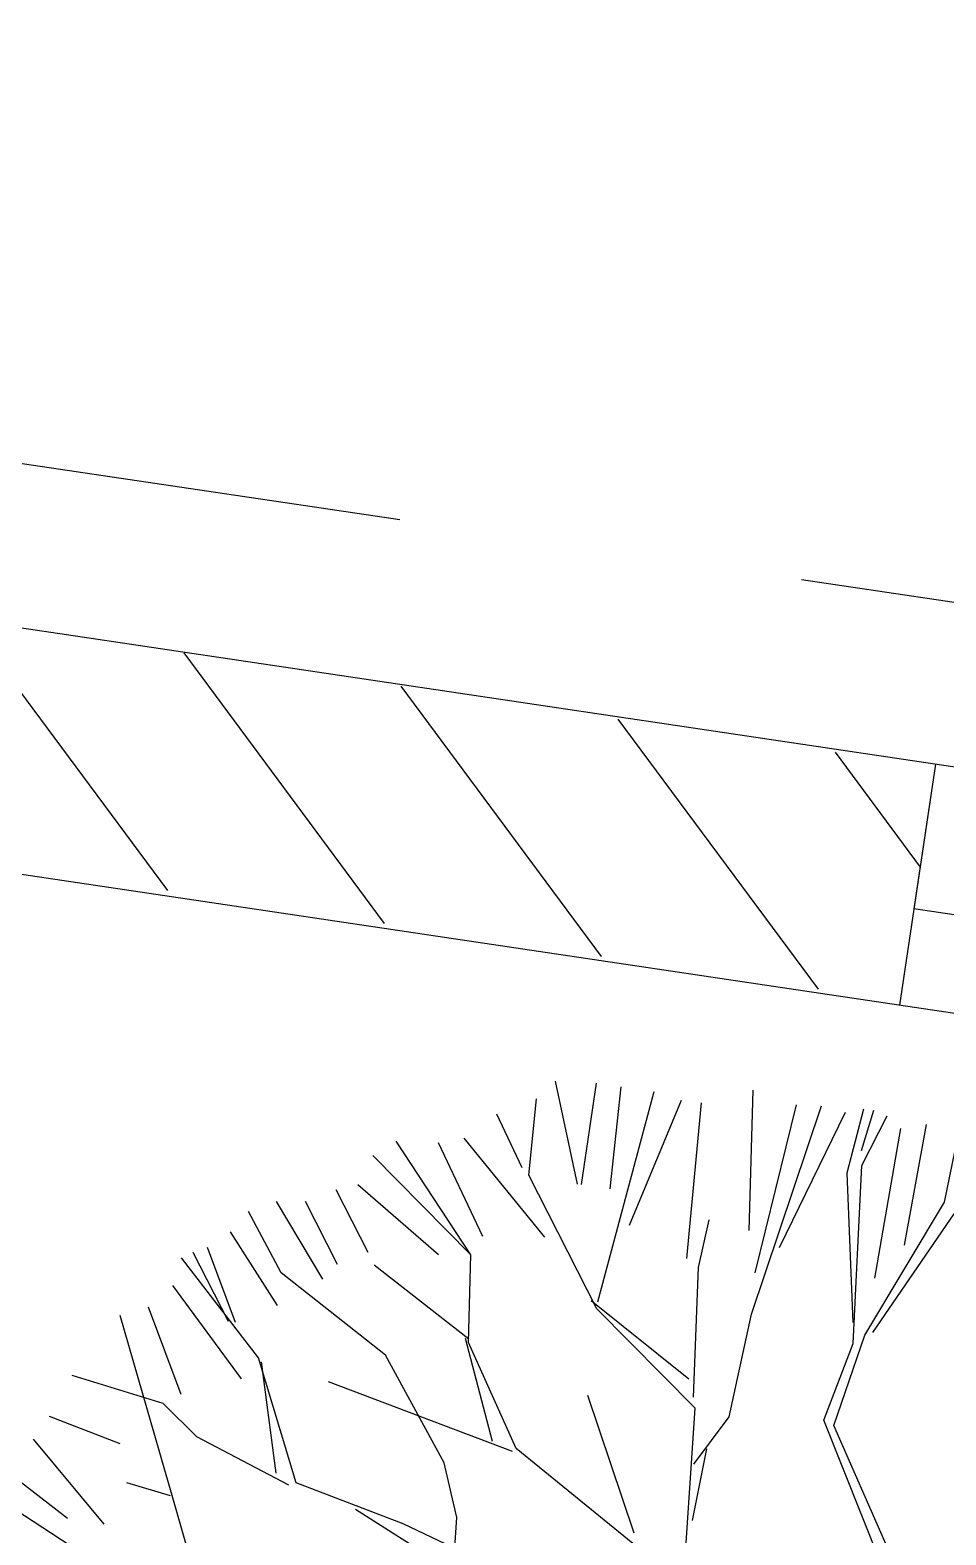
# Model space of a CAD drawing. Header units: millimetres. Extents: x 338 to 506, y 179 to 335.
# Drawn here: x 403.919 to 404.483, y 291.428 to 292.354 of the extents above; entities that cross this region are included whole.
import ezdxf

# ---------------------------------------------------------------- set-up
doc = ezdxf.new("R2010")
doc.units = ezdxf.units.MM
doc.linetypes.add('CENTER', pattern=[2, 1.25, -0.25, 0.25, -0.25])
doc.linetypes.add('DASHED2', pattern=[0.375, 0.25, -0.125])
for name, color, linetype in [('EJES_DE_COLUMNA', 255, 'DASHED2'), ('MUROS', 32, 'Continuous'), ('REJAS', 151, 'Continuous'), ('SEÑALIZACIÓN', 41, 'Continuous')]:
    doc.layers.add(name, color=color, linetype=linetype)

# ---------------------------------------------------------------- blocks, each defined once
blk = doc.blocks.new('ARPLS022')
at = {"color": 0, "linetype": 'ByBlock'}
for p, q in [((0.14737, 0.38622), (0.18174, 0.4612)), ((0.17173, 0.40827), (0.19439, 0.44849)), ((0.17173, 0.38536), (0.21704, 0.43601)), ((0.22213, 0.38281), (0.23232, 0.42838)), ((0.25047, 0.36026), (0.25924, 0.41841)), ((0.1927, 0.34526), (0.30019, 0.39463)), ((0.1949, 0.34745), (0.19892, 0.37525)), ((0.25752, 0.35023), (0.30792, 0.37797)), ((0.27254, 0.31484), (0.32319, 0.36525)), ((0.28703, 0.30649), (0.34077, 0.36245)), ((0.23328, 0.33685), (0.25047, 0.36026)), ((0.3064, 0.32807), (0.34515, 0.35587)), ((0.12178, 0.31307), (0.1927, 0.34526)), ((0.3064, 0.32368), (0.34954, 0.34745)), ((0.21208, 0.2765), (0.23328, 0.33685)), ((0.32065, 0.29957), (0.36112, 0.33495)), ((0.34077, 0.30027), (0.37513, 0.32588)), ((0.21427, 0.27211), (0.28703, 0.30649)), ((0.34076, 0.27437), (0.38378, 0.30975)), ((0.21829, 0.28528), (0.28483, 0.3043)), ((0.30019, 0.22932), (0.34077, 0.30027)), ((0.35094, 0.26673), (0.38633, 0.29193)), ((0.19892, 0.20335), (0.21427, 0.27211)), ((0.36112, 0.24917), (0.39625, 0.27437)), ((0.253, 0.14338), (0.27876, 0.26164)), ((0.36596, 0.20615), (0.40134, 0.26164)), ((0.36897, 0.18645), (0.42049, 0.25517)), ((0.31746, 0.17998), (0.35392, 0.24446)), ((0.36897, 0.18645), (0.43132, 0.24222)), ((0.17771, 0.17556), (0.20331, 0.23371)), ((0.23986, 0.18397), (0.30019, 0.22932)), ((0.38123, 0.18094), (0.43418, 0.21633)), ((0.19051, 0.17556), (0.19892, 0.20335)), ((0.38633, 0.14301), (0.43927, 0.20105)), ((0.31534, 0.17998), (0.36897, 0.18645)), ((0.20769, 0.17117), (0.23986, 0.18397)), ((0.25512, 0.14126), (0.31534, 0.17998)), ((0.25723, 0.15632), (0.31746, 0.18209)), ((0.42655, 0.16312), (0.45684, 0.18349)), ((0.15176, 0.16678), (0.20769, 0.17117)), ((0.34745, 0.10479), (0.42273, 0.15844)), ((0.42273, 0.15844), (0.46989, 0.16056)), ((0.42171, 0.128), (0.48229, 0.15065)), ((0.20783, 0.06171), (0.25512, 0.14126)), ((0.42171, 0.12545), (0.48484, 0.12545)), ((0.2143, 0.06171), (0.29381, 0.10254)), ((0.29593, 0.03594), (0.34745, 0.10479)), ((0.3131, 0.04242), (0.3518, 0.10902)), ((0.3518, 0.10479), (0.48495, 0.08972)), ((0.42171, 0.10763), (0.48484, 0.11018)), ((0.40134, 0.09261), (0.48229, 0.07225)), ((0.38633, 0.05468), (0.48229, 0.05977)), ((0.3024, 0.03806), (0.38192, 0.04677)), ((0.38192, 0.04677), (0.4119, 0.04453)), ((0.19066, 0.02735), (0.29593, 0.03594)), ((0.26159, 0.03171), (0.29381, 0.01453)), ((0.40898, 0.0193), (0.49477, 0.02948)), ((0.22724, 0.02735), (0.27229, 0.02524)), ((0.29381, 0.01453), (0.35827, 0.01018)), ((0.35827, 0.01018), (0.49142, -0.01348)), ((0.38378, 0.01166), (0.48968, 0.00173)), ((0.40134, -0.00081), (0.48968, -0.02881)), ((0.45264, -0.03511), (0.36234, -0.0523)), ((0.49322, -0.0395), (0.45264, -0.03511)), ((0.21829, -0.09107), (0.30019, -0.04352)), ((0.30019, -0.04352), (0.34954, -0.05449)), ((0.34954, -0.05449), (0.45885, -0.04352)), ((0.45885, -0.04352), (0.49139, -0.05449)), ((0.49322, -0.04571), (0.46763, -0.04169)), ((0.22926, -0.09326), (0.29799, -0.0501)), ((0.29799, -0.0501), (0.35576, -0.06071)), ((0.35576, -0.06071), (0.44386, -0.09728)), ((0.39142, -0.06165), (0.48484, -0.06394)), ((0.43765, -0.10387), (0.35795, -0.0651)), ((0.41407, -0.07667), (0.48968, -0.07922)), ((0.44386, -0.09728), (0.48481, -0.09948))]:
    blk.add_line(p, q, dxfattribs=at)
blk = doc.blocks.new('ACCESO_P')
at = {"color": 3}
blk.add_blockref('ARPLS022', (2.60943, 2.20543), dxfattribs=at)
blk = doc.blocks.new('*X409')
at = {"color": 0}
for p, q in [((3003.26499, 1978.64696), (3003.26485, 1978.64683)), ((3003.40787, 1978.52044), (3003.26412, 1978.37668)), ((3003.27317, 1978.52044), (3003.26449, 1978.51176)), ((3003.4103, 1978.38816), (3003.26375, 1978.24161)), ((3003.40982, 1978.25298), (3003.26339, 1978.10654)), ((3003.40935, 1978.1178), (3003.26302, 1977.97147)), ((3003.40887, 1977.98262), (3003.34669, 1977.92044))]:
    blk.add_line(p, q, dxfattribs=at)
blk = doc.blocks.new('BAÑOS_PUBLICOS_PISO_1')
at = {"layer": 'MUROS'}
blk.add_line((3003.41076, 1977.92044), (3003.26076, 1977.92044), dxfattribs=at)
blk.add_lwpolyline([(3003.26076, 1980.52044), (3003.41076, 1980.52044), (3003.41076, 1975.92044), (3003.26076, 1975.92044)], close=True, dxfattribs=at)
blk.add_lwpolyline([(3003.26076, 1980.52044), (3003.41076, 1980.52044), (3003.41076, 1975.92044), (3003.26076, 1975.92044)], close=True, dxfattribs=at)
blk.add_lwpolyline([(3003.26076, 1980.52044), (3003.41076, 1980.52044), (3003.41076, 1975.92044), (3003.26076, 1975.92044)], close=True, dxfattribs=at)
at = {"layer": 'REJAS', "color": 18}
for p in [(3003.32076, 1975.92044), (3003.41076, 1977.92044)]:
    blk.add_line(p, (3003.32076, 1977.92044), dxfattribs=at)
at = {"layer": 'MUROS', "linetype": 'Continuous'}
blk.add_blockref('*X409', (0, 0), dxfattribs=at)
blk = doc.blocks.new('EJES_ESTRUCTURALES')
at = {"layer": 'EJES_DE_COLUMNA', "color": 9, "linetype": 'CENTER'}
blk.add_line((741.96581, 131.2663), (741.96581, 199.7363), dxfattribs=at)
blk = doc.blocks.new('A$C7152A42C')
at = {"color": 18}
blk.add_blockref('BAÑOS_PUBLICOS_PISO_1', (-2892.7659, -1880.28762), dxfattribs=at)
at = {"layer": 'EJES_DE_COLUMNA'}
blk.add_blockref('EJES_ESTRUCTURALES', (-631.22088, -95.28525), dxfattribs=at)
at = {"layer": 'SEÑALIZACIÓN'}
blk.add_blockref('ACCESO_P', (107.32561, 95.47931), dxfattribs=at)

msp = doc.modelspace()

# ---------------------------------------------------------------- block references
at = {"layer": 'MUROS', "color": 32, "rotation": 81.53046525965426}
msp.add_blockref('A$C7152A42C', (484.74824, 168.08442), dxfattribs=at)

doc.saveas('drawing.dxf')
